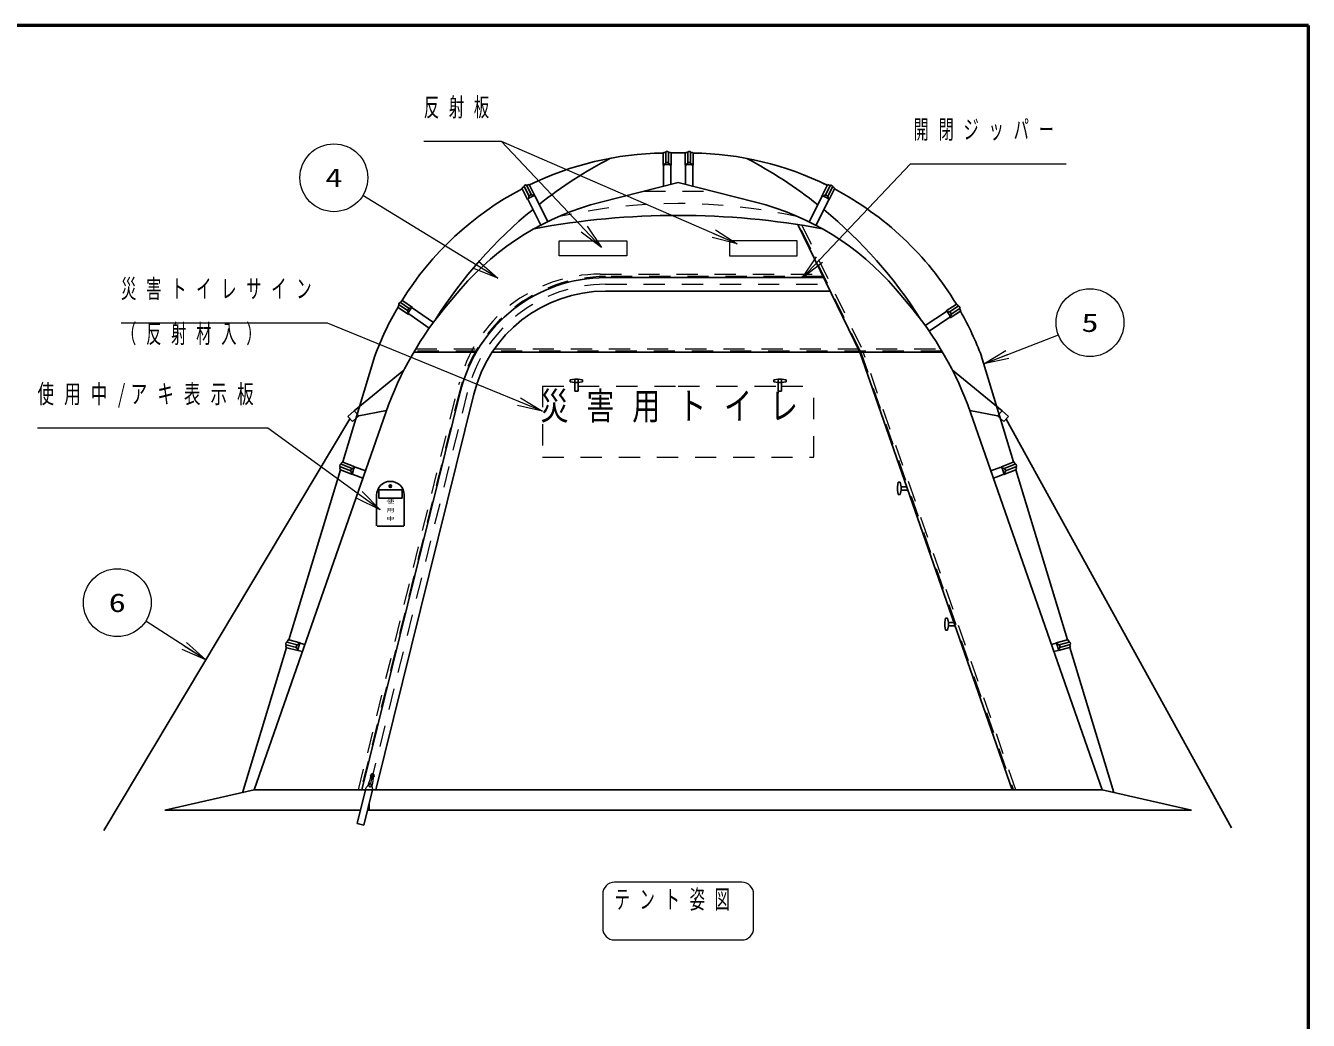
# Model space of a CAD drawing. Units: millimetres on the paper. Extents: x -385 to 0, y -297 to 267.
# Drawn here: x -151.3 to 0, y 149.7 to 267 of the extents above; entities that cross this region are included whole.
import ezdxf
from ezdxf.enums import TextEntityAlignment as Align

# ---------------------------------------------------------------- set-up
doc = ezdxf.new("R2010")
doc.units = ezdxf.units.MM
doc.linetypes.add('USER1', pattern=[4.5, 2.5, -2])
doc.layers.add('LY_3', color=7, linetype='Continuous', lineweight=25)
doc.layers.add('LY_4', color=7, linetype='Continuous', lineweight=13)
doc.styles.add('ＭＳ ゴシック', font='')
doc.styles.get('ＭＳ ゴシック').set_extended_font_data('MS Gothic')

msp = doc.modelspace()

# ---------------------------------------------------------------- linework, layer by layer
at = {"layer": 'LY_3', "lineweight": 13}
for p, q in [((-67.366, 241.272), (-95.174, 253.341)), ((-95.59, 237.243), (-111.521, 246.979)), ((-83.352, 240.822), (-85.775, 242.659)), ((-83.352, 240.822), (-85.412, 243.003)), ((-85.048, 243.346), (-83.352, 240.822)), ((-67.366, 241.272), (-70.118, 242.466)), ((-69.919, 242.925), (-67.366, 241.272)), ((-67.366, 241.272), (-70.317, 242.008)), ((-97.889, 239.234), (-95.59, 237.243)), ((-59.71, 237.219), (-58.01, 239.74)), ((-59.71, 237.219), (-57.647, 239.397)), ((-57.284, 239.053), (-59.71, 237.219)), ((-95.59, 237.243), (-98.41, 238.381)), ((-95.59, 237.243), (-98.15, 238.807)), ((-38.294, 227.135), (-29.482, 230.54)), ((-38.294, 227.135), (-35.675, 228.683)), ((-38.294, 227.135), (-35.495, 228.216)), ((-35.315, 227.75), (-38.294, 227.135)), ((-90.327, 221.532), (-93.103, 222.67)), ((-92.913, 223.133), (-90.327, 221.532)), ((-90.327, 221.532), (-93.293, 222.208)), ((-111.611, 212.07), (-109.48, 209.9)), ((-109.48, 209.9), (-112.199, 211.261)), ((-109.48, 209.9), (-111.905, 211.666)), ((-130.054, 192.211), (-137.123, 196.781)), ((-130.054, 192.211), (-132.574, 193.839)), ((-132.302, 194.259), (-130.054, 192.211)), ((-130.054, 192.211), (-132.845, 193.42)), ((-66.827, 165.986), (-81.827, 165.986)), ((-83.227, 164.586), (-83.227, 160.586)), ((-65.427, 160.586), (-65.427, 164.586)), ((-81.827, 159.186), (-66.827, 159.186))]:
    msp.add_line(p, q, dxfattribs=at)
at = {"layer": 'LY_3'}
for p, q in [((-76.113, 250.537), (-76.113, 251.937)), ((-75.993, 252.057), (-75.793, 252.057)), ((-75.793, 252.077), (-75.793, 250.82)), ((-75.713, 252.157), (-75.553, 252.157)), ((-75.473, 252.077), (-75.473, 250.814)), ((-75.473, 252.057), (-75.273, 252.057)), ((-75.163, 251.985), (-73.498, 251.985)), ((-75.153, 251.937), (-75.153, 250.537)), ((-73.508, 250.537), (-73.508, 251.937)), ((-73.388, 252.057), (-73.188, 252.057)), ((-73.188, 252.077), (-73.188, 250.82)), ((-73.108, 252.157), (-72.948, 252.157)), ((-72.868, 252.077), (-72.868, 250.814)), ((-72.868, 252.057), (-72.668, 252.057)), ((-72.548, 251.937), (-72.548, 250.537)), ((-76.113, 250.537), (-75.958, 250.537)), ((-76.072, 250.537), (-76.072, 248.058)), ((-75.919, 250.61), (-75.95, 250.61)), ((-75.948, 250.61), (-75.326, 250.61)), ((-75.318, 250.537), (-75.153, 250.537)), ((-75.194, 250.537), (-75.194, 248.28)), ((-73.508, 250.537), (-73.353, 250.537)), ((-73.468, 250.537), (-73.468, 248.282)), ((-73.314, 250.61), (-73.345, 250.61)), ((-73.343, 250.61), (-72.721, 250.61)), ((-72.713, 250.537), (-72.548, 250.537)), ((-72.589, 250.533), (-72.589, 248.06)), ((-92.447, 248.144), (-92.303, 248.213)), ((-91.637, 247.06), (-92.197, 248.177)), ((-92.006, 248.246), (-92.187, 248.158)), ((-91.847, 248.192), (-91.219, 246.939)), ((-74.327, 248.499), (-83.461, 246.191)), ((-74.327, 248.499), (-65.194, 246.191)), ((-56.758, 248.158), (-57.376, 246.9)), ((-56.959, 247.024), (-56.408, 248.146)), ((-56.66, 248.358), (-56.662, 248.355)), ((-56.599, 248.214), (-56.417, 248.127)), ((-56.157, 248.114), (-56.302, 248.183)), ((-92.709, 247.77), (-92.083, 246.519)), ((-92.475, 248.019), (-92.654, 247.932)), ((-92.484, 248.036), (-91.915, 246.898)), ((-91.949, 246.67), (-92.052, 246.534)), ((-91.391, 246.944), (-91.949, 246.67)), ((-91.245, 246.926), (-91.391, 246.944)), ((-91.219, 246.939), (-91.247, 246.926)), ((-89.691, 243.908), (-91.245, 246.927)), ((-58.878, 243.866), (-57.35, 246.888)), ((-57.376, 246.901), (-57.349, 246.888)), ((-57.351, 246.887), (-57.204, 246.907)), ((-57.205, 246.907), (-56.644, 246.637)), ((-56.12, 248.006), (-56.681, 246.865)), ((-56.644, 246.637), (-56.541, 246.501)), ((-55.893, 247.742), (-56.51, 246.487)), ((-56.128, 247.989), (-55.949, 247.904)), ((-92.052, 246.534), (-92.083, 246.519)), ((-92.052, 246.534), (-90.51, 243.492)), ((-56.54, 246.502), (-58.057, 243.455)), ((-56.541, 246.502), (-56.51, 246.487)), ((-60.215, 243.54), (-52.918, 228.499)), ((-57.187, 237.299), (-82.897, 237.299)), ((-106.971, 234.515), (-107.073, 234.346)), ((-105.655, 233.774), (-106.801, 234.552)), ((-99.942, 235.965), (-101.436, 234.217)), ((-56.411, 235.699), (-82.897, 235.699)), ((-48.713, 235.965), (-47.218, 234.217)), ((-107.236, 234.075), (-107.348, 233.889)), ((-106.151, 232.952), (-107.342, 233.762)), ((-107.192, 234.325), (-107.272, 234.191)), ((-106.238, 233.397), (-107.249, 234.084)), ((-106.059, 233.66), (-107.078, 234.35)), ((-105.825, 233.679), (-106.153, 233.154)), ((-106.106, 233.028), (-106.153, 233.154)), ((-106.106, 233.028), (-106.152, 232.952)), ((-103.695, 231.345), (-106.106, 233.028)), ((-105.691, 233.714), (-105.825, 233.679)), ((-105.655, 233.775), (-105.691, 233.714)), ((-103.204, 232.015), (-105.691, 233.715)), ((-45.195, 231.646), (-42.678, 233.302)), ((-42.714, 233.363), (-42.678, 233.302)), ((-42.713, 233.362), (-41.554, 234.121)), ((-42.678, 233.302), (-42.545, 233.264)), ((-42.545, 233.264), (-42.227, 232.733)), ((-41.285, 233.92), (-42.314, 233.242)), ((-42.232, 232.532), (-41.027, 233.321)), ((-41.096, 233.662), (-42.137, 232.977)), ((-41.385, 234.08), (-41.29, 233.917)), ((-41.172, 233.894), (-41.089, 233.751)), ((-41.13, 233.639), (-41.021, 233.451)), ((-44.716, 230.968), (-42.276, 232.608)), ((-42.276, 232.608), (-42.227, 232.733)), ((-42.276, 232.608), (-42.231, 232.531)), ((-105.516, 228.499), (-98.139, 228.499)), ((-96.26, 228.499), (-43.139, 228.499)), ((-34.918, 176.899), (-52.918, 228.499)), ((-110.095, 228.068), (-113.888, 215.549)), ((-38.583, 228.089), (-34.777, 215.552)), ((-112.546, 221.575), (-106.67, 226.395)), ((-36.109, 221.575), (-41.985, 226.395)), ((-111.618, 176.899), (-99.982, 223.926)), ((-86.527, 225.308), (-87.047, 225.228)), ((-87.047, 225.228), (-87.047, 224.988)), ((-87.047, 224.988), (-86.527, 224.908)), ((-86.527, 225.308), (-86.527, 223.908)), ((-86.127, 225.308), (-86.527, 225.308)), ((-86.527, 224.908), (-86.127, 224.908)), ((-86.527, 223.908), (-86.127, 223.908)), ((-86.127, 223.908), (-86.127, 225.308)), ((-85.607, 225.228), (-86.127, 225.308)), ((-86.127, 224.908), (-85.607, 224.988)), ((-85.607, 224.988), (-85.607, 225.228)), ((-62.527, 225.308), (-63.047, 225.228)), ((-63.047, 225.228), (-63.047, 224.988)), ((-63.047, 224.988), (-62.527, 224.908)), ((-62.527, 225.308), (-62.527, 223.908)), ((-62.127, 225.308), (-62.527, 225.308)), ((-62.527, 224.908), (-62.127, 224.908)), ((-62.527, 223.908), (-62.127, 223.908)), ((-62.127, 223.908), (-62.127, 225.308)), ((-61.607, 225.228), (-62.127, 225.308)), ((-62.127, 224.908), (-61.607, 224.988)), ((-61.607, 224.988), (-61.607, 225.228)), ((-109.97, 176.899), (-98.429, 223.542)), ((-108.806, 221.394), (-124.327, 176.899)), ((-113.285, 220.901), (-112.546, 221.575)), ((-112.745, 220.31), (-113.285, 220.901)), ((-112.007, 220.984), (-112.745, 220.31)), ((-112.007, 220.984), (-112.546, 221.575)), ((-108.729, 221.612), (-112.007, 220.984)), ((-39.925, 221.612), (-36.648, 220.984)), ((-39.849, 221.394), (-24.327, 176.899)), ((-36.648, 220.984), (-36.109, 221.575)), ((-36.648, 220.984), (-35.909, 220.31)), ((-35.37, 220.901), (-36.109, 221.575)), ((-35.909, 220.31), (-35.37, 220.901)), ((-113.06, 220.655), (-142.064, 172.103)), ((-35.64, 220.604), (-9.048, 172.408)), ((-114.239, 215.082), (-114.193, 215.236)), ((-114.167, 214.975), (-114.227, 214.773)), ((-114.167, 214.975), (-114.192, 214.984)), ((-114.167, 214.975), (-112.942, 214.519)), ((-114.087, 215.287), (-114.074, 215.282)), ((-114.076, 215.289), (-112.761, 214.795)), ((-114.019, 215.465), (-114.074, 215.282)), ((-113.86, 215.542), (-112.469, 214.993)), ((-112.563, 214.822), (-112.401, 214.926)), ((-112.469, 214.993), (-112.511, 214.855)), ((-112.401, 214.926), (-111.215, 214.488)), ((-36.263, 214.923), (-37.44, 214.488)), ((-36.101, 214.819), (-36.263, 214.923)), ((-34.805, 215.541), (-36.195, 214.99)), ((-36.195, 214.99), (-36.153, 214.853)), ((-35.866, 214.773), (-34.591, 215.283)), ((-34.494, 214.973), (-35.722, 214.491)), ((-34.646, 215.464), (-34.591, 215.282)), ((-34.578, 215.287), (-34.591, 215.282)), ((-34.497, 214.974), (-34.472, 214.984)), ((-34.497, 214.974), (-34.436, 214.773)), ((-34.425, 215.082), (-34.472, 215.235)), ((-114.166, 214.631), (-120.241, 194.579)), ((-114.157, 214.627), (-112.747, 214.072)), ((-112.563, 214.822), (-112.75, 214.214)), ((-112.75, 214.214), (-112.655, 214.071)), ((-112.719, 214.167), (-112.749, 214.071)), ((-112.655, 214.071), (-111.515, 213.626)), ((-36.008, 214.069), (-37.139, 213.626)), ((-36.101, 214.819), (-35.913, 214.212)), ((-35.913, 214.212), (-36.008, 214.069)), ((-35.944, 214.165), (-35.914, 214.069)), ((-34.507, 214.627), (-35.916, 214.07)), ((-34.497, 214.63), (-28.413, 194.589)), ((-109.644, 212.266), (-109.644, 211.266)), ((-109.644, 212.266), (-106.869, 212.266)), ((-106.869, 212.266), (-106.869, 211.266)), ((-48.364, 213.153), (-48.444, 212.633)), ((-48.444, 212.633), (-48.444, 212.233)), ((-48.444, 212.233), (-48.364, 211.713)), ((-48.124, 213.153), (-48.364, 213.153)), ((-48.044, 212.633), (-48.124, 213.153)), ((-48.124, 211.713), (-48.044, 212.233)), ((-48.044, 212.633), (-47.384, 212.633)), ((-48.044, 212.233), (-48.044, 212.633)), ((-48.044, 212.233), (-47.244, 212.233)), ((-109.894, 211.641), (-109.894, 208.016)), ((-109.644, 211.266), (-106.869, 211.266)), ((-106.644, 210.61), (-106.644, 211.665)), ((-106.644, 208.016), (-106.644, 210.61)), ((-48.364, 211.713), (-48.124, 211.713)), ((-109.844, 207.966), (-106.694, 207.966)), ((-42.782, 197.15), (-42.862, 196.63)), ((-42.542, 197.15), (-42.782, 197.15)), ((-42.462, 196.63), (-42.542, 197.15)), ((-42.862, 196.63), (-42.862, 196.23)), ((-42.862, 196.23), (-42.782, 195.71)), ((-42.782, 195.71), (-42.542, 195.71)), ((-42.542, 195.71), (-42.462, 196.23)), ((-42.462, 196.63), (-41.802, 196.63)), ((-42.462, 196.23), (-42.462, 196.63)), ((-42.462, 196.23), (-41.662, 196.23)), ((-120.519, 193.661), (-125.704, 176.546)), ((-120.563, 194.252), (-120.609, 194.1)), ((-120.53, 193.993), (-120.585, 193.804)), ((-119.361, 193.683), (-120.553, 193.999)), ((-119.177, 193.303), (-120.501, 193.654)), ((-119.253, 193.985), (-120.466, 194.307)), ((-120.384, 194.496), (-120.441, 194.3)), ((-118.902, 194.224), (-120.238, 194.579)), ((-118.997, 194.057), (-119.175, 193.448)), ((-118.911, 194.196), (-118.997, 194.057)), ((-118.912, 194.194), (-118.903, 194.224)), ((-118.353, 194.046), (-118.911, 194.196)), ((-30.308, 194.044), (-29.751, 194.196)), ((-29.76, 194.224), (-28.426, 194.587)), ((-29.751, 194.195), (-29.76, 194.224)), ((-29.751, 194.196), (-29.664, 194.058)), ((-29.664, 194.059), (-29.483, 193.45)), ((-29.48, 193.305), (-28.158, 193.664)), ((-29.408, 193.988), (-28.197, 194.317)), ((-29.298, 193.686), (-28.108, 194.01)), ((-28.28, 194.505), (-28.221, 194.309)), ((-28.227, 193.977), (-28.227, 193.976)), ((-28.134, 193.671), (-22.944, 176.575)), ((-28.131, 194.004), (-28.075, 193.814)), ((-28.099, 194.263), (-28.053, 194.11)), ((-119.177, 193.303), (-119.166, 193.338)), ((-119.175, 193.448), (-119.166, 193.336)), ((-118.644, 193.196), (-119.167, 193.336)), ((-30.012, 193.195), (-29.49, 193.339)), ((-29.483, 193.45), (-29.491, 193.338)), ((-29.48, 193.305), (-29.491, 193.34)), ((-134.857, 174.499), (-124.327, 176.899)), ((-124.327, 176.899), (-111.618, 176.899)), ((-112.193, 172.91), (-111.206, 176.899)), ((-111.618, 176.899), (-109.97, 176.899)), ((-110.382, 176.899), (-111.416, 172.718)), ((-109.97, 176.899), (-74.327, 176.899)), ((-24.327, 176.899), (-74.327, 176.899)), ((-13.797, 174.499), (-24.327, 176.899)), ((-111.8, 174.499), (-134.857, 174.499)), ((-74.327, 174.499), (-110.976, 174.499)), ((-110.77, 175.331), (-110.77, 174.499)), ((-74.327, 174.499), (-13.797, 174.499)), ((-111.416, 172.718), (-112.193, 172.91))]:
    msp.add_line(p, q, dxfattribs=at)
at = {"layer": 'LY_3', "color": 40, "linetype": 'USER1', "lineweight": 13}
for p, q in [((-78.327, 247.488), (-70.327, 247.488)), ((-52.785, 228.499), (-60.071, 243.518)), ((-59.734, 243.465), (-52.474, 228.499)), ((-83.523, 237.699), (-57.381, 237.699)), ((-57.246, 237.419), (-82.897, 237.419)), ((-82.897, 236.499), (-56.799, 236.499)), ((-98.069, 228.619), (-105.445, 228.619)), ((-105.277, 228.899), (-97.901, 228.899)), ((-43.21, 228.619), (-96.18, 228.619)), ((-95.988, 228.899), (-43.377, 228.899)), ((-52.791, 228.499), (-34.791, 176.899)), ((-34.495, 176.899), (-52.495, 228.499)), ((-112.03, 176.899), (-100.22, 224.63)), ((-100.098, 223.955), (-111.742, 176.899)), ((-90.327, 224.508), (-90.327, 216.108)), ((-90.327, 224.508), (-86.527, 224.508)), ((-86.127, 224.508), (-74.327, 224.508)), ((-74.327, 224.508), (-62.527, 224.508)), ((-62.127, 224.508), (-58.327, 224.508)), ((-58.327, 216.108), (-58.327, 224.508)), ((-99.205, 223.734), (-110.794, 176.899)), ((-90.327, 216.108), (-58.327, 216.108)), ((-110.603, 178.586), (-110.596, 178.613)), ((-110.422, 178.653), (-110.499, 178.342)), ((-110.382, 178.313), (-110.305, 178.624)), ((-110.335, 178.672), (-110.373, 178.682)), ((-110.354, 178.759), (-110.315, 178.75)), ((-110.08, 179.954), (-110.04, 179.954)), ((-111.206, 176.899), (-111.136, 177.181)), ((-111.136, 177.181), (-110.807, 177.512)), ((-110.859, 177.546), (-110.582, 178.335)), ((-110.807, 177.512), (-110.497, 177.435)), ((-110.605, 178.327), (-110.567, 178.482)), ((-110.371, 178.228), (-110.549, 178.272)), ((-110.497, 177.435), (-110.36, 176.989)), ((-110.47, 178.293), (-110.431, 178.284)), ((-110.312, 178.268), (-110.434, 177.441)), ((-110.256, 178.406), (-110.295, 178.25)), ((-110.169, 178.508), (-110.176, 178.48)), ((-110.36, 176.989), (-110.382, 176.899))]:
    msp.add_line(p, q, dxfattribs=at)
at = {"layer": 'LY_3', "color": 190, "lineweight": 13}
for p, q in [((-83.352, 240.822), (-85.775, 242.659)), ((-83.352, 240.822), (-85.412, 243.003)), ((-85.048, 243.346), (-83.352, 240.822)), ((-67.366, 241.272), (-70.118, 242.466)), ((-69.919, 242.925), (-67.366, 241.272)), ((-67.366, 241.272), (-70.317, 242.008)), ((-97.889, 239.234), (-95.59, 237.243)), ((-59.71, 237.219), (-58.01, 239.74)), ((-59.71, 237.219), (-57.647, 239.397)), ((-57.284, 239.053), (-59.71, 237.219)), ((-95.59, 237.243), (-98.41, 238.381)), ((-95.59, 237.243), (-98.15, 238.807)), ((-38.294, 227.135), (-35.675, 228.683)), ((-38.294, 227.135), (-35.495, 228.216)), ((-35.315, 227.75), (-38.294, 227.135)), ((-90.327, 221.532), (-93.103, 222.67)), ((-92.913, 223.133), (-90.327, 221.532)), ((-90.327, 221.532), (-93.293, 222.208)), ((-111.611, 212.07), (-109.48, 209.9)), ((-109.48, 209.9), (-112.199, 211.261)), ((-109.48, 209.9), (-111.905, 211.666)), ((-130.054, 192.211), (-132.574, 193.839)), ((-132.302, 194.259), (-130.054, 192.211)), ((-130.054, 192.211), (-132.845, 193.42))]:
    msp.add_line(p, q, dxfattribs=at)
at = {"layer": 'LY_3', "color": 4, "lineweight": 13}
for p, q in [((-88.364, 239.873), (-88.364, 241.633)), ((-88.364, 241.633), (-80.364, 241.633)), ((-80.364, 241.633), (-80.364, 239.873)), ((-68.29, 241.633), (-68.29, 239.873)), ((-60.29, 241.633), (-68.29, 241.633)), ((-60.29, 239.873), (-60.29, 241.633)), ((-80.364, 239.873), (-88.364, 239.873)), ((-68.29, 239.873), (-60.29, 239.873))]:
    msp.add_line(p, q, dxfattribs=at)
at = {"layer": 'LY_3', "lineweight": 13}
for points in [[(-83.352, 240.822), (-95.174, 253.341), (-104.325, 253.341)], [(-59.71, 237.219), (-46.921, 250.714), (-28.568, 250.714)], [(-90.327, 221.532), (-115.676, 231.933), (-140.028, 231.933)], [(-109.48, 209.9), (-122.708, 219.53), (-149.884, 219.53)]]:
    msp.add_lwpolyline(points, dxfattribs=at)
for centre in [(-114.934, 249.065), (-25.751, 231.982), (-140.482, 198.953)]:
    msp.add_circle(centre, 4, dxfattribs=at)
at = {"layer": 'LY_3'}
for radius in [0.15, 0.075]:
    msp.add_circle((-108.269, 212.691), radius, dxfattribs=at)
for centre, radius, start, end in [((-75.636, 215.18), 36.8, 90.74278, 116.15676), ((-57.37, 203.625), 53.866, 117.58379, 128.2624), ((-75.993, 251.937), 0.12, 90, 180), ((-75.713, 252.077), 0.08, 90, 180), ((-75.553, 252.077), 0.08, 0, 90), ((-75.273, 251.937), 0.12, 0, 90), ((-73.388, 251.937), 0.12, 90, 180), ((-73.108, 252.077), 0.08, 90, 180), ((-72.948, 252.077), 0.08, 0, 90), ((-72.668, 251.937), 0.12, 0, 90), ((-73.045, 215.18), 36.8, 63.71522, 89.23711), ((-91.323, 203.677), 53.866, 51.59078, 62.24099), ((-75.638, 250.54), 0.32, 359.40637, 180.59363), ((-73.033, 250.54), 0.32, 359.40637, 180.59363), ((-92.412, 248.072), 0.08, 115.88959, 206.58426), ((-92.268, 248.142), 0.08, 26.58208, 115.88959), ((-91.954, 248.138), 0.12, 26.58742, 115.91447), ((-73.045, 215.18), 36.8, 63.71758, 64.60549), ((-56.65, 248.105), 0.12, 64.50222, 153.82928), ((-56.336, 248.111), 0.08, 64.5271, 153.83462), ((-56.191, 248.042), 0.08, 333.83243, 64.5271), ((-75.636, 215.18), 36.8, 117.64788, 148.2161), ((-92.601, 247.824), 0.12, 115.91447, 206.58751), ((-91.637, 246.74), 0.32, 39.78023, 192.5374), ((-56.957, 246.704), 0.32, 347.8793, 140.63646), ((-56, 247.795), 0.12, 333.82918, 64.50222), ((-73.045, 215.18), 36.8, 31.02931, 62.22269), ((-57.37, 203.625), 53.866, 129.2453, 147.76016), ((-75.623, 215.166), 32, 104.17806, 139.46085), ((-73.032, 215.166), 32, 40.53915, 75.82194), ((-91.323, 203.677), 53.866, 32.22172, 50.60586), ((-56.957, 246.704), 0.32, 333.91185, 333.96609), ((-74.327, 152.096), 92.527, 79.41289, 100.58711), ((-82.897, 219.699), 17.6, 90, 166.1022), ((-106.868, 234.453), 0.12, 55.82598, 148.95536), ((-82.897, 219.699), 16, 90, 166.1022), ((-75.636, 215.18), 36.8, 149.56342, 159.57193), ((-71.038, 208.219), 40, 139.46085, 160.76933), ((-107.244, 233.829), 0.12, 148.95536, 215.01374), ((-107.204, 234.15), 0.08, 148.89752, 235.78598), ((-107.123, 234.283), 0.08, 55.91628, 148.89752), ((-105.919, 233.372), 0.32, 72.9395, 223.13366), ((-77.617, 208.219), 40, 19.23067, 40.53915), ((-42.457, 232.955), 0.32, 315.87759, 106.07175), ((-41.489, 234.02), 0.12, 30.05589, 123.18527), ((-41.241, 233.853), 0.08, 30.11373, 123.41322), ((-41.158, 233.711), 0.08, 321.78376, 30.11373), ((-73.045, 215.18), 36.8, 29.30423, 29.53988), ((-41.125, 233.391), 0.12, 323.99752, 30.05589), ((-73.045, 215.18), 36.8, 20.42807, 29.41504), ((-114.162, 215.059), 0.08, 163.15925, 248.52339), ((-114.116, 215.212), 0.08, 68.40118, 163.15925), ((-113.904, 215.43), 0.12, 68.46206, 163.20769), ((-34.761, 215.429), 0.12, 16.86463, 111.61026), ((-34.548, 215.212), 0.08, 16.91307, 111.67114), ((-34.502, 215.059), 0.08, 291.54893, 16.91307), ((-114.113, 214.738), 0.12, 163.20769, 248.49878), ((-112.622, 214.507), 0.32, 79.31182, 246.3226), ((-36.042, 214.505), 0.32, 293.74972, 100.7605), ((-34.551, 214.738), 0.12, 291.57354, 16.86463), ((-108.269, 211.641), 1.625, 0.85548, 180), ((-120.532, 194.077), 0.08, 163.41123, 255.13624), ((-120.47, 193.77), 0.12, 163.84326, 255.13904), ((-120.487, 194.229), 0.08, 75.16189, 163.41123), ((-120.269, 194.463), 0.12, 75.11306, 163.84326), ((-119.047, 193.741), 0.32, 81.11117, 246.41003), ((-29.613, 193.743), 0.32, 293.92871, 99.22758), ((-28.395, 194.471), 0.12, 16.49549, 105.22569), ((-28.176, 194.239), 0.08, 16.92751, 105.17686), ((-28.19, 193.78), 0.12, 285.19971, 16.49549), ((-28.129, 194.087), 0.08, 285.2025, 16.92751)]:
    msp.add_arc(centre, radius, start, end, dxfattribs=at)
at = {"layer": 'LY_3', "color": 40, "linetype": 'USER1', "lineweight": 13}
for centre, radius, start, end in [((-74.327, 181.2), 64.823, 77.34349, 102.65651), ((-83.523, 220.499), 17.2, 90, 166.1022), ((-82.897, 219.699), 17.72, 90, 166.1022), ((-82.897, 219.699), 16.8, 90, 166.1022), ((-110.564, 178.576), 0.04, 166.1022, 232.52402), ((-110.402, 178.565), 0.2, 76.1022, 166.1022), ((-110.625, 178.497), 0.06, 346.1022, 52.52402), ((-110.383, 178.643), 0.04, 76.1022, 166.1022), ((-110.344, 178.633), 0.04, 346.1022, 76.1022), ((-110.363, 178.556), 0.2, 346.1022, 76.1022), ((-110.652, 177.473), 0.22, 160.63717, 351.56722), ((-110.652, 177.473), 0.16, 346.1022, 166.1022), ((-110.567, 178.317), 0.04, 166.1022, 219.73082), ((-110.45, 178.289), 0.14, 101.47913, 160.63717), ((-110.45, 178.289), 0.1, 112.9721, 39.2323), ((-110.46, 178.332), 0.04, 166.1022, 256.1022), ((-110.421, 178.323), 0.04, 256.1022, 346.1022), ((-110.45, 178.289), 0.14, 351.56722, 50.72526), ((-110.334, 178.26), 0.04, 292.47358, 346.1022), ((-110.198, 178.391), 0.06, 99.68038, 166.1022), ((-110.215, 178.49), 0.04, 279.68038, 346.1022)]:
    msp.add_arc(centre, radius, start, end, dxfattribs=at)
at = {"layer": 'LY_3', "lineweight": 13}
for centre, start, end in [((-81.827, 164.586), 90, 180), ((-66.827, 164.586), 0, 90), ((-81.827, 160.586), 180, 270), ((-66.827, 160.586), 270, 0)]:
    msp.add_arc(centre, 1.4, start, end, dxfattribs=at)
at = {"layer": 'LY_4', "lineweight": 50}
for p, q in [((0, 267), (-385, 267)), ((0, 0), (0, 267))]:
    msp.add_line(p, q, dxfattribs=at)

# ---------------------------------------------------------------- texts
at = {"layer": 'LY_3', "style": 'ＭＳ ゴシック', "width": 1.35}
for s, p in [('4', (-114.934, 249.065)), ('5', (-25.751, 231.982)), ('6', (-140.482, 198.953))]:
    msp.add_text(s, height=2.199, dxfattribs=at).set_placement(p, align=Align.MIDDLE_CENTER)
at = {"layer": 'LY_3', "color": 110, "style": 'ＭＳ ゴシック', "width": 1.5}
for s, p in [('使', (-108.257, 211.091)), ('用', (-108.257, 210.091)), ('中', (-108.257, 209.091))]:
    msp.add_text(s, height=0.44, dxfattribs=at).set_placement(p, align=Align.TOP_CENTER)
at = {"layer": 'LY_3', "style": 'ＭＳ ゴシック'}
for s, insert, char_height, attachment_point in [('\\T1.64;\\W0.6;反射板', (-104.325, 258.491), 2.199, 1), ('\\T1.64;\\W0.6;開閉ジッパー', (-46.568, 255.864), 2.199, 1), ('\\T1.64;\\W0.6;災害トイレサイン', (-140.028, 237.083), 2.199, 1), ('\\T1.64;\\W0.6;（反射材入）', (-140.028, 231.783), 2.199, 1), ('\\T1.61;\\W0.65;使用中/アキ表示板', (-149.884, 224.68), 2.199, 1), ('\\T1.64;\\W0.75;災害用トイレ', (-74.327, 223.775), 3.226, 2), ('\\T1.64;\\W0.6;テント姿図', (-81.827, 165.086), 2.199, 1)]:
    msp.add_mtext(s, dxfattribs=dict(at, insert=insert, char_height=char_height, attachment_point=attachment_point))

doc.saveas('drawing.dxf')
